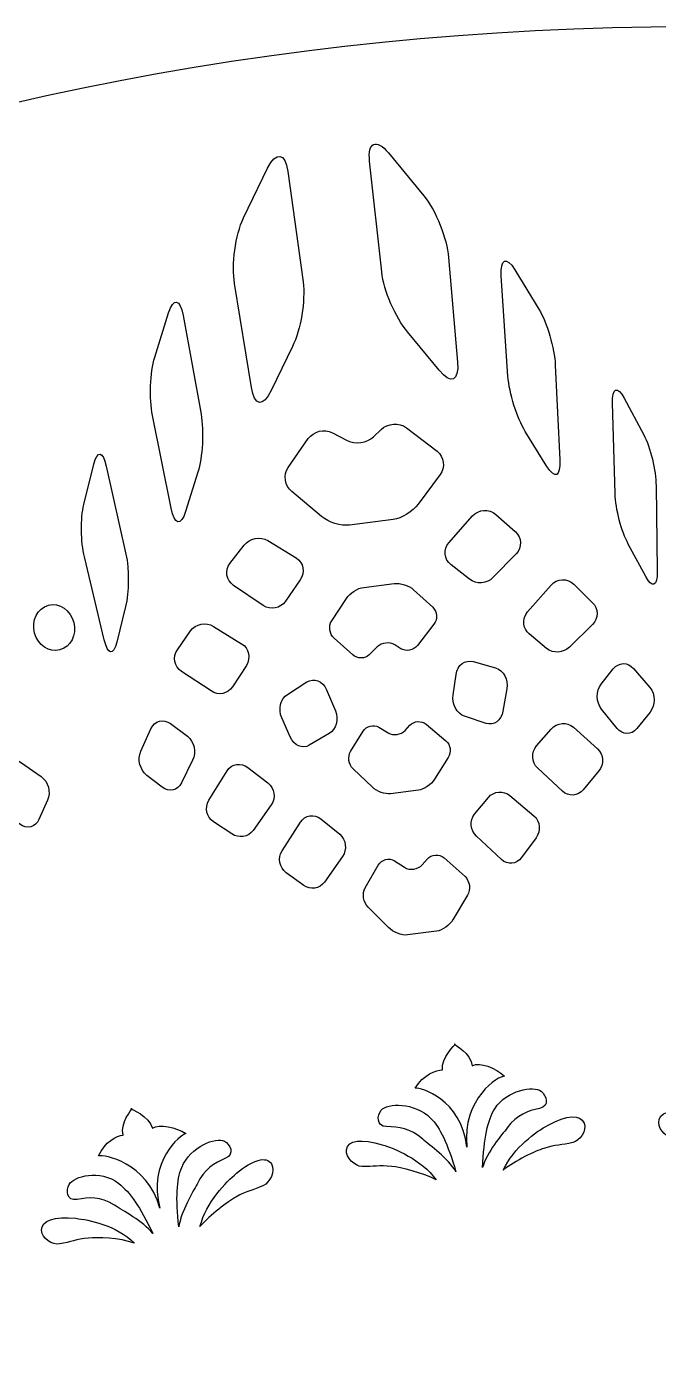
# Model space of a CAD drawing. Header units: centimetres. Extents: x -10.7 to 10.7, y -10.7 to 10.7.
# Drawn here: x -2.366 to -0.114, y 5.944 to 10.742 of the extents above; entities that cross this region are included whole.
import ezdxf

# ---------------------------------------------------------------- set-up
doc = ezdxf.new("R2010")
doc.units = ezdxf.units.CM
doc.header["$MEASUREMENT"] = 0
doc.layers.add('Camada 1', color=7, linetype='Continuous')

msp = doc.modelspace()

# ---------------------------------------------------------------- linework, layer by layer
at = {"layer": 'Camada 1'}
for points, knots in [([(-10.74208, 0), (-10.74208, 5.9327), (-5.9327, 10.74208), (0, 10.74208), (0, 10.74208), (5.9327, 10.74208), (10.74208, 5.9327), (10.74208, 0), (10.74208, 0), (10.74208, -5.9327), (5.9327, -10.74208), (0, -10.74208), (0, -10.74208), (-5.9327, -10.74208), (-10.74208, -5.9327), (-10.74208, 0)], [0, 0, 0, 0, 0.2, 0.2, 0.2, 0.2, 0.4, 0.4, 0.4, 0.4, 0.6, 0.6, 0.6, 0.6, 1, 1, 1, 1]), ([(-1.10043, 9.86801), (-1.09302, 9.80062), (-1.05095, 9.70437), (-1.00788, 9.6542), (-1.00788, 9.6542), (-1.00788, 9.6542), (-0.89567, 9.51797), (-0.89567, 9.51797), (-0.89567, 9.51797), (-0.85357, 9.46577), (-0.82421, 9.47841), (-0.82992, 9.54591), (-0.82992, 9.54591), (-0.82992, 9.54591), (-0.86154, 9.91977), (-0.86154, 9.91977), (-0.86154, 9.91977), (-0.8672, 9.98729), (-0.9066, 10.08614), (-0.94967, 10.13945), (-0.94967, 10.13945), (-0.94967, 10.13945), (-1.07604, 10.29293), (-1.07604, 10.29293), (-1.07604, 10.29293), (-1.12015, 10.34423), (-1.151, 10.33098), (-1.14354, 10.26353), (-1.14354, 10.26353), (-1.14354, 10.26353), (-1.10043, 9.86801), (-1.10043, 9.86801)], [0, 0, 0, 0, 0.1111111, 0.1111111, 0.1111111, 0.1111111, 0.2222222, 0.2222222, 0.2222222, 0.2222222, 0.3333333, 0.3333333, 0.3333333, 0.3333333, 0.4444444, 0.4444444, 0.4444444, 0.4444444, 0.5555556, 0.5555556, 0.5555556, 0.5555556, 0.6666667, 0.6666667, 0.6666667, 0.6666667, 0.7777778, 0.7777778, 0.7777778, 0.7777778, 1, 1, 1, 1]), ([(-1.43513, 10.22654), (-1.44428, 10.29382), (-1.47736, 10.29893), (-1.50763, 10.23823), (-1.50763, 10.23823), (-1.50763, 10.23823), (-1.59351, 10.06151), (-1.59351, 10.06151), (-1.59351, 10.06151), (-1.62246, 9.99907), (-1.63637, 9.8935), (-1.62547, 9.82651), (-1.62547, 9.82651), (-1.62547, 9.82651), (-1.56546, 9.45625), (-1.56546, 9.45625), (-1.56546, 9.45625), (-1.55445, 9.38939), (-1.52307, 9.38439), (-1.495, 9.44556), (-1.495, 9.44556), (-1.495, 9.44556), (-1.41883, 9.60201), (-1.41883, 9.60201), (-1.41883, 9.60201), (-1.38925, 9.66141), (-1.37179, 9.76515), (-1.38094, 9.83241), (-1.38094, 9.83241), (-1.38094, 9.83241), (-1.43513, 10.22654), (-1.43513, 10.22654)], [0, 0, 0, 0, 0.1111111, 0.1111111, 0.1111111, 0.1111111, 0.2222222, 0.2222222, 0.2222222, 0.2222222, 0.3333333, 0.3333333, 0.3333333, 0.3333333, 0.4444444, 0.4444444, 0.4444444, 0.4444444, 0.5555556, 0.5555556, 0.5555556, 0.5555556, 0.6666667, 0.6666667, 0.6666667, 0.6666667, 0.7777778, 0.7777778, 0.7777778, 0.7777778, 1, 1, 1, 1]), ([(-0.64987, 9.49643), (-0.6458, 9.43552), (-0.61786, 9.34683), (-0.58833, 9.29924), (-0.58833, 9.29924), (-0.58833, 9.29924), (-0.51147, 9.17441), (-0.51147, 9.17441), (-0.51147, 9.17441), (-0.48263, 9.12739), (-0.46183, 9.13721), (-0.46472, 9.19804), (-0.46472, 9.19804), (-0.46472, 9.19804), (-0.48123, 9.53512), (-0.48123, 9.53512), (-0.48123, 9.53512), (-0.48419, 9.59634), (-0.51023, 9.68712), (-0.53962, 9.73538), (-0.53962, 9.73538), (-0.53962, 9.73538), (-0.62587, 9.87616), (-0.62587, 9.87616), (-0.62587, 9.87616), (-0.65606, 9.92471), (-0.67783, 9.91455), (-0.67379, 9.85372), (-0.67379, 9.85372), (-0.67379, 9.85372), (-0.64987, 9.49643), (-0.64987, 9.49643)], [0, 0, 0, 0, 0.1111111, 0.1111111, 0.1111111, 0.1111111, 0.2222222, 0.2222222, 0.2222222, 0.2222222, 0.3333333, 0.3333333, 0.3333333, 0.3333333, 0.4444444, 0.4444444, 0.4444444, 0.4444444, 0.5555556, 0.5555556, 0.5555556, 0.5555556, 0.6666667, 0.6666667, 0.6666667, 0.6666667, 0.7777778, 0.7777778, 0.7777778, 0.7777778, 1, 1, 1, 1]), ([(-1.80919, 9.71243), (-1.82012, 9.77244), (-1.84369, 9.7768), (-1.86115, 9.72219), (-1.86115, 9.72219), (-1.86115, 9.72219), (-1.91026, 9.56415), (-1.91026, 9.56415), (-1.91026, 9.56415), (-1.92685, 9.50959), (-1.93016, 9.41627), (-1.91804, 9.35632), (-1.91804, 9.35632), (-1.91804, 9.35632), (-1.85144, 9.02551), (-1.85144, 9.02551), (-1.85144, 9.02551), (-1.83935, 8.96558), (-1.81646, 8.96024), (-1.80038, 9.01347), (-1.80038, 9.01347), (-1.80038, 9.01347), (-1.75635, 9.15373), (-1.75635, 9.15373), (-1.75635, 9.15373), (-1.73942, 9.20718), (-1.73389, 9.30015), (-1.74479, 9.36026), (-1.74479, 9.36026), (-1.74479, 9.36026), (-1.80919, 9.71243), (-1.80919, 9.71243)], [0, 0, 0, 0, 0.1111111, 0.1111111, 0.1111111, 0.1111111, 0.2222222, 0.2222222, 0.2222222, 0.2222222, 0.3333333, 0.3333333, 0.3333333, 0.3333333, 0.4444444, 0.4444444, 0.4444444, 0.4444444, 0.5555556, 0.5555556, 0.5555556, 0.5555556, 0.6666667, 0.6666667, 0.6666667, 0.6666667, 0.7777778, 0.7777778, 0.7777778, 0.7777778, 1, 1, 1, 1]), ([(-0.26786, 9.07762), (-0.26627, 9.02264), (-0.24489, 8.94157), (-0.22087, 8.8976), (-0.22087, 8.8976), (-0.22087, 8.8976), (-0.15864, 8.78192), (-0.15864, 8.78192), (-0.15864, 8.78192), (-0.13525, 8.73779), (-0.11702, 8.74657), (-0.11771, 8.80153), (-0.11771, 8.80153), (-0.11771, 8.80153), (-0.12157, 9.1053), (-0.12157, 9.1053), (-0.12157, 9.1053), (-0.12223, 9.16028), (-0.14181, 9.24209), (-0.16562, 9.28728), (-0.16562, 9.28728), (-0.16562, 9.28728), (-0.23521, 9.41772), (-0.23521, 9.41772), (-0.23521, 9.41772), (-0.25971, 9.46273), (-0.27873, 9.45458), (-0.27712, 9.39975), (-0.27712, 9.39975), (-0.27712, 9.39975), (-0.26786, 9.07762), (-0.26786, 9.07762)], [0, 0, 0, 0, 0.1111111, 0.1111111, 0.1111111, 0.1111111, 0.2222222, 0.2222222, 0.2222222, 0.2222222, 0.3333333, 0.3333333, 0.3333333, 0.3333333, 0.4444444, 0.4444444, 0.4444444, 0.4444444, 0.5555556, 0.5555556, 0.5555556, 0.5555556, 0.6666667, 0.6666667, 0.6666667, 0.6666667, 0.7777778, 0.7777778, 0.7777778, 0.7777778, 1, 1, 1, 1]), ([(-1.01227, 9.31243), (-1.03831, 9.33164), (-1.07908, 9.32886), (-1.10263, 9.30642), (-1.10263, 9.30642), (-1.10263, 9.30642), (-1.12964, 9.28046), (-1.12964, 9.28046), (-1.12964, 9.28046), (-1.15287, 9.258), (-1.19494, 9.25202), (-1.22343, 9.26702), (-1.22343, 9.26702), (-1.22343, 9.26702), (-1.27608, 9.29459), (-1.27608, 9.29459), (-1.27608, 9.29459), (-1.30484, 9.30949), (-1.34397, 9.29991), (-1.36265, 9.2734), (-1.36265, 9.2734), (-1.36265, 9.2734), (-1.43393, 9.17103), (-1.43393, 9.17103), (-1.43393, 9.17103), (-1.45203, 9.14322), (-1.44584, 9.10449), (-1.42067, 9.08467), (-1.42067, 9.08467), (-1.42067, 9.08467), (-1.31489, 8.9963), (-1.31489, 8.9963), (-1.31489, 8.9963), (-1.29012, 8.97521), (-1.24533, 8.96103), (-1.21512, 8.96487), (-1.21512, 8.96487), (-1.21512, 8.96487), (-1.05976, 8.98461), (-1.05976, 8.98461), (-1.05976, 8.98461), (-1.02944, 8.98853), (-0.98975, 9.01342), (-0.97067, 9.04007), (-0.97067, 9.04007), (-0.97067, 9.04007), (-0.89225, 9.1454), (-0.89225, 9.1454), (-0.89225, 9.1454), (-0.87275, 9.17096), (-0.87741, 9.20834), (-0.90307, 9.22864), (-0.90307, 9.22864), (-0.90307, 9.22864), (-1.01227, 9.31243), (-1.01227, 9.31243)], [0, 0, 0, 0, 0.0666667, 0.0666667, 0.0666667, 0.0666667, 0.1333333, 0.1333333, 0.1333333, 0.1333333, 0.2, 0.2, 0.2, 0.2, 0.2666667, 0.2666667, 0.2666667, 0.2666667, 0.3333333, 0.3333333, 0.3333333, 0.3333333, 0.4, 0.4, 0.4, 0.4, 0.4666667, 0.4666667, 0.4666667, 0.4666667, 0.5333333, 0.5333333, 0.5333333, 0.5333333, 0.6, 0.6, 0.6, 0.6, 0.6666667, 0.6666667, 0.6666667, 0.6666667, 0.7333333, 0.7333333, 0.7333333, 0.7333333, 0.8, 0.8, 0.8, 0.8, 0.8666667, 0.8666667, 0.8666667, 0.8666667, 1, 1, 1, 1]), ([(-2.08291, 9.17567), (-2.09484, 9.22925), (-2.1153, 9.23237), (-2.12781, 9.18268), (-2.12781, 9.18268), (-2.12781, 9.18268), (-2.16311, 9.03885), (-2.16311, 9.03885), (-2.16311, 9.03885), (-2.17512, 8.98924), (-2.17385, 8.905), (-2.16105, 8.8516), (-2.16105, 8.8516), (-2.16105, 8.8516), (-2.09017, 8.55606), (-2.09017, 8.55606), (-2.09017, 8.55606), (-2.07731, 8.50272), (-2.05749, 8.4987), (-2.04577, 8.5473), (-2.04577, 8.5473), (-2.04577, 8.5473), (-2.01399, 8.67494), (-2.01399, 8.67494), (-2.01399, 8.67494), (-2.00158, 8.72354), (-2.00087, 8.80744), (-2.01283, 8.86113), (-2.01283, 8.86113), (-2.01283, 8.86113), (-2.08291, 9.17567), (-2.08291, 9.17567)], [0, 0, 0, 0, 0.1111111, 0.1111111, 0.1111111, 0.1111111, 0.2222222, 0.2222222, 0.2222222, 0.2222222, 0.3333333, 0.3333333, 0.3333333, 0.3333333, 0.4444444, 0.4444444, 0.4444444, 0.4444444, 0.5555556, 0.5555556, 0.5555556, 0.5555556, 0.6666667, 0.6666667, 0.6666667, 0.6666667, 0.7777778, 0.7777778, 0.7777778, 0.7777778, 1, 1, 1, 1]), ([(-0.69363, 9.00282), (-0.71779, 9.02383), (-0.7553, 9.02155), (-0.77637, 8.99782), (-0.77637, 8.99782), (-0.77637, 8.99782), (-0.86104, 8.90191), (-0.86104, 8.90191), (-0.86104, 8.90191), (-0.88165, 8.87818), (-0.87779, 8.84285), (-0.85268, 8.8233), (-0.85268, 8.8233), (-0.85268, 8.8233), (-0.78759, 8.77231), (-0.78759, 8.77231), (-0.78759, 8.77231), (-0.76288, 8.75276), (-0.72517, 8.75516), (-0.70345, 8.77768), (-0.70345, 8.77768), (-0.70345, 8.77768), (-0.62127, 8.86245), (-0.62127, 8.86245), (-0.62127, 8.86245), (-0.59918, 8.88499), (-0.60021, 8.92074), (-0.62394, 8.94172), (-0.62394, 8.94172), (-0.62394, 8.94172), (-0.69363, 9.00282), (-0.69363, 9.00282)], [0, 0, 0, 0, 0.1111111, 0.1111111, 0.1111111, 0.1111111, 0.2222222, 0.2222222, 0.2222222, 0.2222222, 0.3333333, 0.3333333, 0.3333333, 0.3333333, 0.4444444, 0.4444444, 0.4444444, 0.4444444, 0.5555556, 0.5555556, 0.5555556, 0.5555556, 0.6666667, 0.6666667, 0.6666667, 0.6666667, 0.7777778, 0.7777778, 0.7777778, 0.7777778, 1, 1, 1, 1]), ([(-1.39115, 8.77041), (-1.37281, 8.79679), (-1.37919, 8.83187), (-1.40583, 8.84825), (-1.40583, 8.84825), (-1.40583, 8.84825), (-1.50653, 8.90979), (-1.50653, 8.90979), (-1.50653, 8.90979), (-1.53354, 8.92601), (-1.57199, 8.91881), (-1.59141, 8.89357), (-1.59141, 8.89357), (-1.59141, 8.89357), (-1.64189, 8.82793), (-1.64189, 8.82793), (-1.64189, 8.82793), (-1.66118, 8.80274), (-1.65491, 8.76779), (-1.62861, 8.75004), (-1.62861, 8.75004), (-1.62861, 8.75004), (-1.52307, 8.67826), (-1.52307, 8.67826), (-1.52307, 8.67826), (-1.49719, 8.66051), (-1.46171, 8.66744), (-1.44369, 8.69376), (-1.44369, 8.69376), (-1.44369, 8.69376), (-1.39115, 8.77041), (-1.39115, 8.77041)], [0, 0, 0, 0, 0.1111111, 0.1111111, 0.1111111, 0.1111111, 0.2222222, 0.2222222, 0.2222222, 0.2222222, 0.3333333, 0.3333333, 0.3333333, 0.3333333, 0.4444444, 0.4444444, 0.4444444, 0.4444444, 0.5555556, 0.5555556, 0.5555556, 0.5555556, 0.6666667, 0.6666667, 0.6666667, 0.6666667, 0.7777778, 0.7777778, 0.7777778, 0.7777778, 1, 1, 1, 1]), ([(-0.91395, 8.61161), (-0.90001, 8.62934), (-0.90178, 8.65667), (-0.91834, 8.67188), (-0.91834, 8.67188), (-0.91834, 8.67188), (-0.98642, 8.73414), (-0.98642, 8.73414), (-0.98642, 8.73414), (-1.00314, 8.74941), (-1.03436, 8.75954), (-1.05564, 8.75681), (-1.05564, 8.75681), (-1.05564, 8.75681), (-1.1647, 8.74295), (-1.1647, 8.74295), (-1.1647, 8.74295), (-1.18587, 8.74025), (-1.21365, 8.72263), (-1.22616, 8.70369), (-1.22616, 8.70369), (-1.22616, 8.70369), (-1.27871, 8.62352), (-1.27871, 8.62352), (-1.27871, 8.62352), (-1.29112, 8.6046), (-1.28694, 8.57653), (-1.26971, 8.56134), (-1.26971, 8.56134), (-1.26971, 8.56134), (-1.20386, 8.50247), (-1.20386, 8.50247), (-1.20386, 8.50247), (-1.18687, 8.4871), (-1.16049, 8.48728), (-1.14491, 8.50263), (-1.14491, 8.50263), (-1.14491, 8.50263), (-1.11618, 8.53094), (-1.11618, 8.53094), (-1.11618, 8.53094), (-1.10041, 8.54637), (-1.07234, 8.54938), (-1.05358, 8.53761), (-1.05358, 8.53761), (-1.05358, 8.53761), (-1.03204, 8.5243), (-1.03204, 8.5243), (-1.03204, 8.5243), (-1.01355, 8.51279), (-0.98706, 8.51776), (-0.97317, 8.53568), (-0.97317, 8.53568), (-0.97317, 8.53568), (-0.91395, 8.61161), (-0.91395, 8.61161)], [0, 0, 0, 0, 0.0666667, 0.0666667, 0.0666667, 0.0666667, 0.1333333, 0.1333333, 0.1333333, 0.1333333, 0.2, 0.2, 0.2, 0.2, 0.2666667, 0.2666667, 0.2666667, 0.2666667, 0.3333333, 0.3333333, 0.3333333, 0.3333333, 0.4, 0.4, 0.4, 0.4, 0.4666667, 0.4666667, 0.4666667, 0.4666667, 0.5333333, 0.5333333, 0.5333333, 0.5333333, 0.6, 0.6, 0.6, 0.6, 0.6666667, 0.6666667, 0.6666667, 0.6666667, 0.7333333, 0.7333333, 0.7333333, 0.7333333, 0.8, 0.8, 0.8, 0.8, 0.8666667, 0.8666667, 0.8666667, 0.8666667, 1, 1, 1, 1]), ([(-0.41524, 8.75403), (-0.43821, 8.77668), (-0.47461, 8.77573), (-0.49573, 8.75136), (-0.49573, 8.75136), (-0.49573, 8.75136), (-0.58008, 8.65545), (-0.58008, 8.65545), (-0.58008, 8.65545), (-0.60085, 8.63169), (-0.59786, 8.59626), (-0.57413, 8.57668), (-0.57413, 8.57668), (-0.57413, 8.57668), (-0.51238, 8.5254), (-0.51238, 8.5254), (-0.51238, 8.5254), (-0.48881, 8.50537), (-0.45248, 8.50897), (-0.43076, 8.52982), (-0.43076, 8.52982), (-0.43076, 8.52982), (-0.34858, 8.61017), (-0.34858, 8.61017), (-0.34858, 8.61017), (-0.32649, 8.63152), (-0.32657, 8.66727), (-0.34914, 8.68936), (-0.34914, 8.68936), (-0.34914, 8.68936), (-0.41524, 8.75403), (-0.41524, 8.75403)], [0, 0, 0, 0, 0.1111111, 0.1111111, 0.1111111, 0.1111111, 0.2222222, 0.2222222, 0.2222222, 0.2222222, 0.3333333, 0.3333333, 0.3333333, 0.3333333, 0.4444444, 0.4444444, 0.4444444, 0.4444444, 0.5555556, 0.5555556, 0.5555556, 0.5555556, 0.6666667, 0.6666667, 0.6666667, 0.6666667, 0.7777778, 0.7777778, 0.7777778, 0.7777778, 1, 1, 1, 1]), ([(-2.2484, 8.52032), (-2.21033, 8.5308), (-2.1876, 8.5725), (-2.19871, 8.61705), (-2.19871, 8.61705), (-2.20956, 8.66068), (-2.2507, 8.69018), (-2.28959, 8.67944), (-2.28959, 8.67944), (-2.32862, 8.66838), (-2.35052, 8.62382), (-2.33867, 8.58012), (-2.33867, 8.58012), (-2.32688, 8.53612), (-2.28642, 8.50942), (-2.2484, 8.52032)], [0, 0, 0, 0, 0.2, 0.2, 0.2, 0.2, 0.4, 0.4, 0.4, 0.4, 0.6, 0.6, 0.6, 0.6, 1, 1, 1, 1]), ([(-1.58327, 8.46452), (-1.56631, 8.49066), (-1.57359, 8.52567), (-1.60007, 8.54212), (-1.60007, 8.54212), (-1.60007, 8.54212), (-1.70014, 8.60382), (-1.70014, 8.60382), (-1.70014, 8.60382), (-1.72702, 8.62025), (-1.76428, 8.61319), (-1.78264, 8.58826), (-1.78264, 8.58826), (-1.78264, 8.58826), (-1.82942, 8.52055), (-1.82942, 8.52055), (-1.82942, 8.52055), (-1.84717, 8.49454), (-1.84008, 8.4597), (-1.81402, 8.44303), (-1.81402, 8.44303), (-1.81402, 8.44303), (-1.7093, 8.37376), (-1.7093, 8.37376), (-1.7093, 8.37376), (-1.68345, 8.35582), (-1.649, 8.36252), (-1.63228, 8.3886), (-1.63228, 8.3886), (-1.63228, 8.3886), (-1.58327, 8.46452), (-1.58327, 8.46452)], [0, 0, 0, 0, 0.1111111, 0.1111111, 0.1111111, 0.1111111, 0.2222222, 0.2222222, 0.2222222, 0.2222222, 0.3333333, 0.3333333, 0.3333333, 0.3333333, 0.4444444, 0.4444444, 0.4444444, 0.4444444, 0.5555556, 0.5555556, 0.5555556, 0.5555556, 0.6666667, 0.6666667, 0.6666667, 0.6666667, 0.7777778, 0.7777778, 0.7777778, 0.7777778, 1, 1, 1, 1]), ([(-0.77451, 8.47823), (-0.80266, 8.48617), (-0.83007, 8.46569), (-0.83502, 8.43275), (-0.83502, 8.43275), (-0.83502, 8.43275), (-0.84584, 8.35949), (-0.84584, 8.35949), (-0.84584, 8.35949), (-0.85063, 8.32666), (-0.83195, 8.29223), (-0.80456, 8.28316), (-0.80456, 8.28316), (-0.80456, 8.28316), (-0.72791, 8.25776), (-0.72791, 8.25776), (-0.72791, 8.25776), (-0.70071, 8.24879), (-0.67391, 8.26824), (-0.66811, 8.3012), (-0.66811, 8.3012), (-0.66811, 8.3012), (-0.65393, 8.3814), (-0.65393, 8.3814), (-0.65393, 8.3814), (-0.64798, 8.41423), (-0.66589, 8.44763), (-0.69404, 8.45562), (-0.69404, 8.45562), (-0.69404, 8.45562), (-0.77451, 8.47823), (-0.77451, 8.47823)], [0, 0, 0, 0, 0.1111111, 0.1111111, 0.1111111, 0.1111111, 0.2222222, 0.2222222, 0.2222222, 0.2222222, 0.3333333, 0.3333333, 0.3333333, 0.3333333, 0.4444444, 0.4444444, 0.4444444, 0.4444444, 0.5555556, 0.5555556, 0.5555556, 0.5555556, 0.6666667, 0.6666667, 0.6666667, 0.6666667, 0.7777778, 0.7777778, 0.7777778, 0.7777778, 1, 1, 1, 1]), ([(-0.20182, 8.45349), (-0.22233, 8.4772), (-0.25527, 8.47664), (-0.27469, 8.45209), (-0.27469, 8.45209), (-0.27469, 8.45209), (-0.3175, 8.3978), (-0.3175, 8.3978), (-0.3175, 8.3978), (-0.33663, 8.37317), (-0.33578, 8.33329), (-0.31591, 8.30866), (-0.31591, 8.30866), (-0.31591, 8.30866), (-0.26077, 8.23997), (-0.26077, 8.23997), (-0.26077, 8.23997), (-0.24124, 8.2155), (-0.20984, 8.21515), (-0.19044, 8.23936), (-0.19044, 8.23936), (-0.19044, 8.23936), (-0.14295, 8.29839), (-0.14295, 8.29839), (-0.14295, 8.29839), (-0.12334, 8.32263), (-0.12356, 8.36176), (-0.14356, 8.38554), (-0.14356, 8.38554), (-0.14356, 8.38554), (-0.20182, 8.45349), (-0.20182, 8.45349)], [0, 0, 0, 0, 0.1111111, 0.1111111, 0.1111111, 0.1111111, 0.2222222, 0.2222222, 0.2222222, 0.2222222, 0.3333333, 0.3333333, 0.3333333, 0.3333333, 0.4444444, 0.4444444, 0.4444444, 0.4444444, 0.5555556, 0.5555556, 0.5555556, 0.5555556, 0.6666667, 0.6666667, 0.6666667, 0.6666667, 0.7777778, 0.7777778, 0.7777778, 0.7777778, 1, 1, 1, 1]), ([(-1.28783, 8.22193), (-1.26285, 8.23521), (-1.25285, 8.27133), (-1.26574, 8.30231), (-1.26574, 8.30231), (-1.26574, 8.30231), (-1.2977, 8.3779), (-1.2977, 8.3779), (-1.2977, 8.3779), (-1.31109, 8.40946), (-1.34234, 8.42105), (-1.36718, 8.40547), (-1.36718, 8.40547), (-1.36718, 8.40547), (-1.43655, 8.36139), (-1.43655, 8.36139), (-1.43655, 8.36139), (-1.46142, 8.34575), (-1.47034, 8.30794), (-1.45698, 8.27733), (-1.45698, 8.27733), (-1.45698, 8.27733), (-1.42721, 8.20941), (-1.42721, 8.20941), (-1.42721, 8.20941), (-1.41387, 8.17859), (-1.38318, 8.16554), (-1.35858, 8.18007), (-1.35858, 8.18007), (-1.35858, 8.18007), (-1.28783, 8.22193), (-1.28783, 8.22193)], [0, 0, 0, 0, 0.1111111, 0.1111111, 0.1111111, 0.1111111, 0.2222222, 0.2222222, 0.2222222, 0.2222222, 0.3333333, 0.3333333, 0.3333333, 0.3333333, 0.4444444, 0.4444444, 0.4444444, 0.4444444, 0.5555556, 0.5555556, 0.5555556, 0.5555556, 0.6666667, 0.6666667, 0.6666667, 0.6666667, 0.7777778, 0.7777778, 0.7777778, 0.7777778, 1, 1, 1, 1]), ([(-1.77477, 8.12668), (-1.76077, 8.15488), (-1.76911, 8.1933), (-1.79374, 8.21177), (-1.79374, 8.21177), (-1.79374, 8.21177), (-1.85409, 8.25696), (-1.85409, 8.25696), (-1.85409, 8.25696), (-1.87899, 8.27556), (-1.91047, 8.26712), (-1.92362, 8.23839), (-1.92362, 8.23839), (-1.92362, 8.23839), (-1.95992, 8.15819), (-1.95992, 8.15819), (-1.95992, 8.15819), (-1.97267, 8.12964), (-1.96254, 8.0908), (-1.93791, 8.0718), (-1.93791, 8.0718), (-1.93791, 8.0718), (-1.88325, 8.02973), (-1.88325, 8.02973), (-1.88325, 8.02973), (-1.85875, 8.01084), (-1.82795, 8.01811), (-1.8143, 8.04621), (-1.8143, 8.04621), (-1.8143, 8.04621), (-1.77477, 8.12668), (-1.77477, 8.12668)], [0, 0, 0, 0, 0.1111111, 0.1111111, 0.1111111, 0.1111111, 0.2222222, 0.2222222, 0.2222222, 0.2222222, 0.3333333, 0.3333333, 0.3333333, 0.3333333, 0.4444444, 0.4444444, 0.4444444, 0.4444444, 0.5555556, 0.5555556, 0.5555556, 0.5555556, 0.6666667, 0.6666667, 0.6666667, 0.6666667, 0.7777778, 0.7777778, 0.7777778, 0.7777778, 1, 1, 1, 1]), ([(-0.94202, 8.25481), (-0.95893, 8.26867), (-0.98509, 8.26698), (-0.99975, 8.25113), (-0.99975, 8.25113), (-0.99975, 8.25113), (-1.01703, 8.23287), (-1.01703, 8.23287), (-1.01703, 8.23287), (-1.03166, 8.21689), (-1.05852, 8.21292), (-1.07688, 8.22395), (-1.07688, 8.22395), (-1.07688, 8.22395), (-1.11104, 8.2443), (-1.11104, 8.2443), (-1.11104, 8.2443), (-1.12948, 8.25539), (-1.15446, 8.24882), (-1.16623, 8.23004), (-1.16623, 8.23004), (-1.16623, 8.23004), (-1.21124, 8.15736), (-1.21124, 8.15736), (-1.21124, 8.15736), (-1.22283, 8.13836), (-1.21862, 8.11045), (-1.20222, 8.0951), (-1.20222, 8.0951), (-1.20222, 8.0951), (-1.13361, 8.03025), (-1.13361, 8.03025), (-1.13361, 8.03025), (-1.1175, 8.01485), (-1.08839, 8.00432), (-1.06903, 8.00683), (-1.06903, 8.00683), (-1.06903, 8.00683), (-0.96902, 8.01953), (-0.96902, 8.01953), (-0.96902, 8.01953), (-0.94949, 8.02207), (-0.92407, 8.03953), (-0.91211, 8.05842), (-0.91211, 8.05842), (-0.91211, 8.05842), (-0.86306, 8.13584), (-0.86306, 8.13584), (-0.86306, 8.13584), (-0.85099, 8.15481), (-0.85446, 8.18175), (-0.87105, 8.19566), (-0.87105, 8.19566), (-0.87105, 8.19566), (-0.94202, 8.25481), (-0.94202, 8.25481)], [0, 0, 0, 0, 0.0666667, 0.0666667, 0.0666667, 0.0666667, 0.1333333, 0.1333333, 0.1333333, 0.1333333, 0.2, 0.2, 0.2, 0.2, 0.2666667, 0.2666667, 0.2666667, 0.2666667, 0.3333333, 0.3333333, 0.3333333, 0.3333333, 0.4, 0.4, 0.4, 0.4, 0.4666667, 0.4666667, 0.4666667, 0.4666667, 0.5333333, 0.5333333, 0.5333333, 0.5333333, 0.6, 0.6, 0.6, 0.6, 0.6666667, 0.6666667, 0.6666667, 0.6666667, 0.7333333, 0.7333333, 0.7333333, 0.7333333, 0.8, 0.8, 0.8, 0.8, 0.8666667, 0.8666667, 0.8666667, 0.8666667, 1, 1, 1, 1]), ([(-0.3257, 8.0881), (-0.30636, 8.11125), (-0.30861, 8.14692), (-0.33112, 8.16726), (-0.33112, 8.16726), (-0.33112, 8.16726), (-0.41677, 8.24375), (-0.41677, 8.24375), (-0.41677, 8.24375), (-0.43976, 8.26455), (-0.47535, 8.26005), (-0.49559, 8.23737), (-0.49559, 8.23737), (-0.49559, 8.23737), (-0.54822, 8.17742), (-0.54822, 8.17742), (-0.54822, 8.17742), (-0.56822, 8.1544), (-0.56603, 8.11879), (-0.54391, 8.09844), (-0.54391, 8.09844), (-0.54391, 8.09844), (-0.45527, 8.01581), (-0.45527, 8.01581), (-0.45527, 8.01581), (-0.43373, 7.99605), (-0.40069, 7.99798), (-0.38158, 8.0207), (-0.38158, 8.0207), (-0.38158, 8.0207), (-0.3257, 8.0881), (-0.3257, 8.0881)], [0, 0, 0, 0, 0.1111111, 0.1111111, 0.1111111, 0.1111111, 0.2222222, 0.2222222, 0.2222222, 0.2222222, 0.3333333, 0.3333333, 0.3333333, 0.3333333, 0.4444444, 0.4444444, 0.4444444, 0.4444444, 0.5555556, 0.5555556, 0.5555556, 0.5555556, 0.6666667, 0.6666667, 0.6666667, 0.6666667, 0.7777778, 0.7777778, 0.7777778, 0.7777778, 1, 1, 1, 1]), ([(-2.38884, 8.1194), (-2.41466, 8.13718), (-2.44649, 8.1285), (-2.45898, 8.10001), (-2.45898, 8.10001), (-2.45898, 8.10001), (-2.48644, 8.03696), (-2.48644, 8.03696), (-2.48644, 8.03696), (-2.49856, 8.00849), (-2.4875, 7.9701), (-2.46202, 7.95121), (-2.46202, 7.95121), (-2.46202, 7.95121), (-2.39124, 7.89843), (-2.39124, 7.89843), (-2.39124, 7.89843), (-2.36616, 7.87962), (-2.33562, 7.88708), (-2.32316, 7.91518), (-2.32316, 7.91518), (-2.32316, 7.91518), (-2.29228, 7.98408), (-2.29228, 7.98408), (-2.29228, 7.98408), (-2.27966, 8.01226), (-2.28971, 8.05007), (-2.31527, 8.06806), (-2.31527, 8.06806), (-2.31527, 8.06806), (-2.38884, 8.1194), (-2.38884, 8.1194)], [0, 0, 0, 0, 0.1111111, 0.1111111, 0.1111111, 0.1111111, 0.2222222, 0.2222222, 0.2222222, 0.2222222, 0.3333333, 0.3333333, 0.3333333, 0.3333333, 0.4444444, 0.4444444, 0.4444444, 0.4444444, 0.5555556, 0.5555556, 0.5555556, 0.5555556, 0.6666667, 0.6666667, 0.6666667, 0.6666667, 0.7777778, 0.7777778, 0.7777778, 0.7777778, 1, 1, 1, 1]), ([(-1.5775, 8.10032), (-1.60192, 8.11905), (-1.63579, 8.11376), (-1.65219, 8.08833), (-1.65219, 8.08833), (-1.65219, 8.08833), (-1.71722, 7.98369), (-1.71722, 7.98369), (-1.71722, 7.98369), (-1.73296, 7.95731), (-1.72516, 7.92268), (-1.70013, 7.90659), (-1.70013, 7.90659), (-1.70013, 7.90659), (-1.63523, 7.86386), (-1.63523, 7.86386), (-1.63523, 7.86386), (-1.61023, 7.84658), (-1.57636, 7.85209), (-1.5594, 7.87622), (-1.5594, 7.87622), (-1.5594, 7.87622), (-1.49466, 7.96724), (-1.49466, 7.96724), (-1.49466, 7.96724), (-1.47725, 7.99145), (-1.48244, 8.02677), (-1.50659, 8.04566), (-1.50659, 8.04566), (-1.50659, 8.04566), (-1.5775, 8.10032), (-1.5775, 8.10032)], [0, 0, 0, 0, 0.1111111, 0.1111111, 0.1111111, 0.1111111, 0.2222222, 0.2222222, 0.2222222, 0.2222222, 0.3333333, 0.3333333, 0.3333333, 0.3333333, 0.4444444, 0.4444444, 0.4444444, 0.4444444, 0.5555556, 0.5555556, 0.5555556, 0.5555556, 0.6666667, 0.6666667, 0.6666667, 0.6666667, 0.7777778, 0.7777778, 0.7777778, 0.7777778, 1, 1, 1, 1]), ([(-0.54983, 7.84934), (-0.53173, 7.8736), (-0.53499, 7.90906), (-0.5575, 7.92829), (-0.5575, 7.92829), (-0.5575, 7.92829), (-0.64288, 8.00026), (-0.64288, 8.00026), (-0.64288, 8.00026), (-0.66574, 8.0195), (-0.70048, 8.01645), (-0.71956, 7.99354), (-0.71956, 7.99354), (-0.71956, 7.99354), (-0.76901, 7.93401), (-0.76901, 7.93401), (-0.76901, 7.93401), (-0.78785, 7.91118), (-0.7847, 7.87575), (-0.7624, 7.85522), (-0.7624, 7.85522), (-0.7624, 7.85522), (-0.6735, 7.77233), (-0.6735, 7.77233), (-0.6735, 7.77233), (-0.6517, 7.7518), (-0.61971, 7.75476), (-0.60201, 7.779), (-0.60201, 7.779), (-0.60201, 7.779), (-0.54983, 7.84934), (-0.54983, 7.84934)], [0, 0, 0, 0, 0.1111111, 0.1111111, 0.1111111, 0.1111111, 0.2222222, 0.2222222, 0.2222222, 0.2222222, 0.3333333, 0.3333333, 0.3333333, 0.3333333, 0.4444444, 0.4444444, 0.4444444, 0.4444444, 0.5555556, 0.5555556, 0.5555556, 0.5555556, 0.6666667, 0.6666667, 0.6666667, 0.6666667, 0.7777778, 0.7777778, 0.7777778, 0.7777778, 1, 1, 1, 1]), ([(-1.31765, 7.91715), (-1.34101, 7.93604), (-1.37395, 7.93072), (-1.39025, 7.9053), (-1.39025, 7.9053), (-1.39025, 7.9053), (-1.45597, 7.8028), (-1.45597, 7.8028), (-1.45597, 7.8028), (-1.47195, 7.77753), (-1.46497, 7.74271), (-1.44097, 7.7252), (-1.44097, 7.7252), (-1.44097, 7.7252), (-1.37874, 7.67974), (-1.37874, 7.67974), (-1.37874, 7.67974), (-1.35501, 7.6623), (-1.32199, 7.6677), (-1.305, 7.69191), (-1.305, 7.69191), (-1.305, 7.69191), (-1.24039, 7.7834), (-1.24039, 7.7834), (-1.24039, 7.7834), (-1.22298, 7.80772), (-1.22719, 7.8432), (-1.25029, 7.86211), (-1.25029, 7.86211), (-1.25029, 7.86211), (-1.31765, 7.91715), (-1.31765, 7.91715)], [0, 0, 0, 0, 0.1111111, 0.1111111, 0.1111111, 0.1111111, 0.2222222, 0.2222222, 0.2222222, 0.2222222, 0.3333333, 0.3333333, 0.3333333, 0.3333333, 0.4444444, 0.4444444, 0.4444444, 0.4444444, 0.5555556, 0.5555556, 0.5555556, 0.5555556, 0.6666667, 0.6666667, 0.6666667, 0.6666667, 0.7777778, 0.7777778, 0.7777778, 0.7777778, 1, 1, 1, 1]), ([(-0.87778, 7.77769), (-0.89548, 7.79327), (-0.92287, 7.79153), (-0.93837, 7.77399), (-0.93837, 7.77399), (-0.93837, 7.77399), (-0.95604, 7.75375), (-0.95604, 7.75375), (-0.95604, 7.75375), (-0.97144, 7.73621), (-0.99967, 7.73213), (-1.01909, 7.74441), (-1.01909, 7.74441), (-1.01909, 7.74441), (-1.05491, 7.76724), (-1.05491, 7.76724), (-1.05491, 7.76724), (-1.0743, 7.77978), (-1.10044, 7.77274), (-1.11267, 7.75192), (-1.11267, 7.75192), (-1.11267, 7.75192), (-1.15921, 7.67151), (-1.15921, 7.67151), (-1.15921, 7.67151), (-1.17098, 7.65074), (-1.16635, 7.6197), (-1.14908, 7.60256), (-1.14908, 7.60256), (-1.14908, 7.60256), (-1.07637, 7.52991), (-1.07637, 7.52991), (-1.07637, 7.52991), (-1.05928, 7.51263), (-1.02898, 7.50065), (-1.00872, 7.50321), (-1.00872, 7.50321), (-1.00872, 7.50321), (-0.90434, 7.51652), (-0.90434, 7.51652), (-0.90434, 7.51652), (-0.88415, 7.51914), (-0.85764, 7.5384), (-0.84536, 7.55946), (-0.84536, 7.55946), (-0.84536, 7.55946), (-0.79445, 7.64458), (-0.79445, 7.64458), (-0.79445, 7.64458), (-0.78178, 7.66482), (-0.78553, 7.69477), (-0.80315, 7.71126), (-0.80315, 7.71126), (-0.80315, 7.71126), (-0.87778, 7.77769), (-0.87778, 7.77769)], [0, 0, 0, 0, 0.0666667, 0.0666667, 0.0666667, 0.0666667, 0.1333333, 0.1333333, 0.1333333, 0.1333333, 0.2, 0.2, 0.2, 0.2, 0.2666667, 0.2666667, 0.2666667, 0.2666667, 0.3333333, 0.3333333, 0.3333333, 0.3333333, 0.4, 0.4, 0.4, 0.4, 0.4666667, 0.4666667, 0.4666667, 0.4666667, 0.5333333, 0.5333333, 0.5333333, 0.5333333, 0.6, 0.6, 0.6, 0.6, 0.6666667, 0.6666667, 0.6666667, 0.6666667, 0.7333333, 0.7333333, 0.7333333, 0.7333333, 0.8, 0.8, 0.8, 0.8, 0.8666667, 0.8666667, 0.8666667, 0.8666667, 1, 1, 1, 1]), ([(-0.79637, 6.74661), (-0.815, 6.92036), (-0.68228, 7.00209), (-0.66209, 6.999), (-0.66209, 6.999), (-0.69471, 7.02832), (-0.74922, 7.05218), (-0.77724, 7.03644), (-0.77724, 7.03644), (-0.78182, 7.08015), (-0.84169, 7.11346), (-0.84177, 7.11346), (-0.84177, 7.11346), (-0.84177, 7.11346), (-0.83727, 7.11296), (-0.83727, 7.11296), (-0.83727, 7.11296), (-0.83735, 7.11296), (-0.889, 7.06552), (-0.88349, 7.02202), (-0.88349, 7.02202), (-0.90587, 7.02276), (-0.95223, 7.00443), (-0.98112, 6.9563), (-0.98112, 6.9563), (-0.96176, 6.95931), (-0.8169, 6.91896), (-0.79637, 6.74661)], [0, 0, 0, 0, 0.125, 0.125, 0.125, 0.125, 0.25, 0.25, 0.25, 0.25, 0.375, 0.375, 0.375, 0.375, 0.5, 0.5, 0.5, 0.5, 0.625, 0.625, 0.625, 0.625, 0.75, 0.75, 0.75, 0.75, 1, 1, 1, 1]), ([(-0.65254, 6.81495), (-0.61724, 6.8626), (-0.57954, 6.87567), (-0.537, 6.88467), (-0.537, 6.88467), (-0.49951, 6.89287), (-0.51316, 6.93097), (-0.53142, 6.94539), (-0.53142, 6.94539), (-0.5579, 6.96674), (-0.65371, 6.95039), (-0.69668, 6.88348), (-0.69668, 6.88348), (-0.72266, 6.84273), (-0.73515, 6.7782), (-0.74116, 6.67322), (-0.74116, 6.67322), (-0.72496, 6.72904), (-0.67318, 6.78929), (-0.65254, 6.81495)], [0, 0, 0, 0, 0.1666667, 0.1666667, 0.1666667, 0.1666667, 0.3333333, 0.3333333, 0.3333333, 0.3333333, 0.5, 0.5, 0.5, 0.5, 0.6666667, 0.6666667, 0.6666667, 0.6666667, 1, 1, 1, 1]), ([(-1.89129, 6.52828), (-1.93743, 6.69552), (-1.81774, 6.79016), (-1.79855, 6.79514), (-1.79855, 6.79514), (-1.83475, 6.81668), (-1.89227, 6.83102), (-1.9183, 6.81427), (-1.9183, 6.81427), (-1.92986, 6.85658), (-1.99545, 6.88309), (-1.99553, 6.88304), (-1.99553, 6.88304), (-1.99553, 6.88304), (-1.99066, 6.88315), (-1.99066, 6.88315), (-1.99066, 6.88315), (-1.99066, 6.88315), (-2.03543, 6.83119), (-2.02297, 6.78912), (-2.02297, 6.78912), (-2.04554, 6.78759), (-2.08893, 6.76486), (-2.11026, 6.71488), (-2.11026, 6.71488), (-2.09119, 6.71976), (-1.93971, 6.69515), (-1.89129, 6.52828)], [0, 0, 0, 0, 0.125, 0.125, 0.125, 0.125, 0.25, 0.25, 0.25, 0.25, 0.375, 0.375, 0.375, 0.375, 0.5, 0.5, 0.5, 0.5, 0.625, 0.625, 0.625, 0.625, 0.75, 0.75, 0.75, 0.75, 1, 1, 1, 1]), ([(-0.83558, 6.6588), (-0.86527, 6.75905), (-0.89162, 6.81557), (-0.92628, 6.8502), (-0.92628, 6.8502), (-0.98348, 6.90706), (-1.08096, 6.90394), (-1.10204, 6.8778), (-1.10204, 6.8778), (-1.11659, 6.8601), (-1.12122, 6.82031), (-1.08291, 6.81964), (-1.08291, 6.81964), (-1.03896, 6.8194), (-0.99909, 6.81406), (-0.95393, 6.7745), (-0.95393, 6.7745), (-0.92784, 6.75188), (-0.86347, 6.70631), (-0.83558, 6.6588)], [0, 0, 0, 0, 0.1666667, 0.1666667, 0.1666667, 0.1666667, 0.3333333, 0.3333333, 0.3333333, 0.3333333, 0.5, 0.5, 0.5, 0.5, 0.6666667, 0.6666667, 0.6666667, 0.6666667, 1, 1, 1, 1]), ([(-0.52237, 6.74195), (-0.47824, 6.75624), (-0.46056, 6.75248), (-0.41831, 6.76259), (-0.41831, 6.76259), (-0.39487, 6.76841), (-0.36719, 6.80402), (-0.37833, 6.83233), (-0.37833, 6.83233), (-0.39159, 6.86487), (-0.4395, 6.86075), (-0.50697, 6.82445), (-0.50697, 6.82445), (-0.54798, 6.80244), (-0.62995, 6.74529), (-0.66659, 6.6643), (-0.66659, 6.6643), (-0.62418, 6.69851), (-0.55279, 6.7323), (-0.52237, 6.74195)], [0, 0, 0, 0, 0.1666667, 0.1666667, 0.1666667, 0.1666667, 0.3333333, 0.3333333, 0.3333333, 0.3333333, 0.5, 0.5, 0.5, 0.5, 0.6666667, 0.6666667, 0.6666667, 0.6666667, 1, 1, 1, 1]), ([(0.18904, 6.68851), (0.14668, 6.77), (0.06088, 6.82747), (0.01833, 6.84951), (0.01833, 6.84951), (-0.05144, 6.8816), (-0.09944, 6.87901), (-0.11026, 6.84581), (-0.11026, 6.84581), (-0.11968, 6.81657), (-0.08936, 6.78384), (-0.06555, 6.78048), (-0.06555, 6.78048), (-0.02314, 6.77373), (-0.0052, 6.78249), (0.0396, 6.76672), (0.0396, 6.76672), (0.07025, 6.75701), (0.14391, 6.72298), (0.18904, 6.68851)], [0, 0, 0, 0, 0.1666667, 0.1666667, 0.1666667, 0.1666667, 0.3333333, 0.3333333, 0.3333333, 0.3333333, 0.5, 0.5, 0.5, 0.5, 0.6666667, 0.6666667, 0.6666667, 0.6666667, 1, 1, 1, 1]), ([(-1.75927, 6.61477), (-1.73252, 6.66885), (-1.6977, 6.68936), (-1.65733, 6.70661), (-1.65733, 6.70661), (-1.6224, 6.72211), (-1.64185, 6.75707), (-1.66167, 6.76789), (-1.66167, 6.76789), (-1.69144, 6.78366), (-1.78253, 6.74858), (-1.81362, 6.6738), (-1.81362, 6.6738), (-1.83251, 6.62832), (-1.8351, 6.5659), (-1.82434, 6.46171), (-1.82434, 6.46171), (-1.81647, 6.51661), (-1.77485, 6.58371), (-1.75927, 6.61477)], [0, 0, 0, 0, 0.1666667, 0.1666667, 0.1666667, 0.1666667, 0.3333333, 0.3333333, 0.3333333, 0.3333333, 0.5, 0.5, 0.5, 0.5, 0.6666667, 0.6666667, 0.6666667, 0.6666667, 1, 1, 1, 1]), ([(-0.90585, 6.63017), (-0.95985, 6.70208), (-1.05322, 6.74169), (-1.09841, 6.75484), (-1.09841, 6.75484), (-1.17281, 6.77704), (-1.22075, 6.77151), (-1.22599, 6.73714), (-1.22599, 6.73714), (-1.23057, 6.70732), (-1.19546, 6.67811), (-1.17096, 6.67708), (-1.17096, 6.67708), (-1.12767, 6.67555), (-1.11093, 6.68269), (-1.0647, 6.67748), (-1.0647, 6.67748), (-1.03238, 6.67409), (-0.95509, 6.65514), (-0.90585, 6.63017)], [0, 0, 0, 0, 0.1666667, 0.1666667, 0.1666667, 0.1666667, 0.3333333, 0.3333333, 0.3333333, 0.3333333, 0.5, 0.5, 0.5, 0.5, 0.6666667, 0.6666667, 0.6666667, 0.6666667, 1, 1, 1, 1]), ([(-1.91685, 6.43827), (-1.96281, 6.53336), (-1.99816, 6.58615), (-2.03848, 6.61652), (-2.03848, 6.61652), (-2.10598, 6.66957), (-2.19882, 6.64184), (-2.21567, 6.61356), (-2.21567, 6.61356), (-2.22699, 6.59311), (-2.2249, 6.55273), (-2.18733, 6.55961), (-2.18733, 6.55961), (-2.14476, 6.56768), (-2.10475, 6.57078), (-2.05411, 6.53966), (-2.05411, 6.53966), (-2.02417, 6.52021), (-1.95286, 6.48195), (-1.91685, 6.43827)], [0, 0, 0, 0, 0.1666667, 0.1666667, 0.1666667, 0.1666667, 0.3333333, 0.3333333, 0.3333333, 0.3333333, 0.5, 0.5, 0.5, 0.5, 0.6666667, 0.6666667, 0.6666667, 0.6666667, 1, 1, 1, 1]), ([(-1.62028, 6.56823), (-1.57932, 6.59114), (-1.56152, 6.59098), (-1.52212, 6.60932), (-1.52212, 6.60932), (-1.49987, 6.61982), (-1.47836, 6.66049), (-1.49394, 6.68623), (-1.49394, 6.68623), (-1.51209, 6.71589), (-1.55845, 6.70229), (-1.61853, 6.65287), (-1.61853, 6.65287), (-1.65512, 6.62308), (-1.72595, 6.55024), (-1.74863, 6.46271), (-1.74863, 6.46271), (-1.71286, 6.50489), (-1.64846, 6.55264), (-1.62028, 6.56823)], [0, 0, 0, 0, 0.1666667, 0.1666667, 0.1666667, 0.1666667, 0.3333333, 0.3333333, 0.3333333, 0.3333333, 0.5, 0.5, 0.5, 0.5, 0.6666667, 0.6666667, 0.6666667, 0.6666667, 1, 1, 1, 1]), ([(-1.98271, 6.40329), (-2.04941, 6.47012), (-2.14538, 6.48653), (-2.19184, 6.49235), (-2.19184, 6.49235), (-2.26791, 6.49986), (-2.31387, 6.48494), (-2.31357, 6.44975), (-2.31357, 6.44975), (-2.3132, 6.41927), (-2.27388, 6.3972), (-2.24991, 6.40091), (-2.24991, 6.40091), (-2.20763, 6.40776), (-2.19231, 6.41824), (-2.14622, 6.4221), (-2.14622, 6.4221), (-2.11423, 6.42355), (-2.03682, 6.42459), (-1.98271, 6.40329)], [0, 0, 0, 0, 0.1666667, 0.1666667, 0.1666667, 0.1666667, 0.3333333, 0.3333333, 0.3333333, 0.3333333, 0.5, 0.5, 0.5, 0.5, 0.6666667, 0.6666667, 0.6666667, 0.6666667, 1, 1, 1, 1])]:
    msp.add_open_spline(points, degree=3, knots=knots, dxfattribs=at)

doc.saveas('drawing.dxf')
